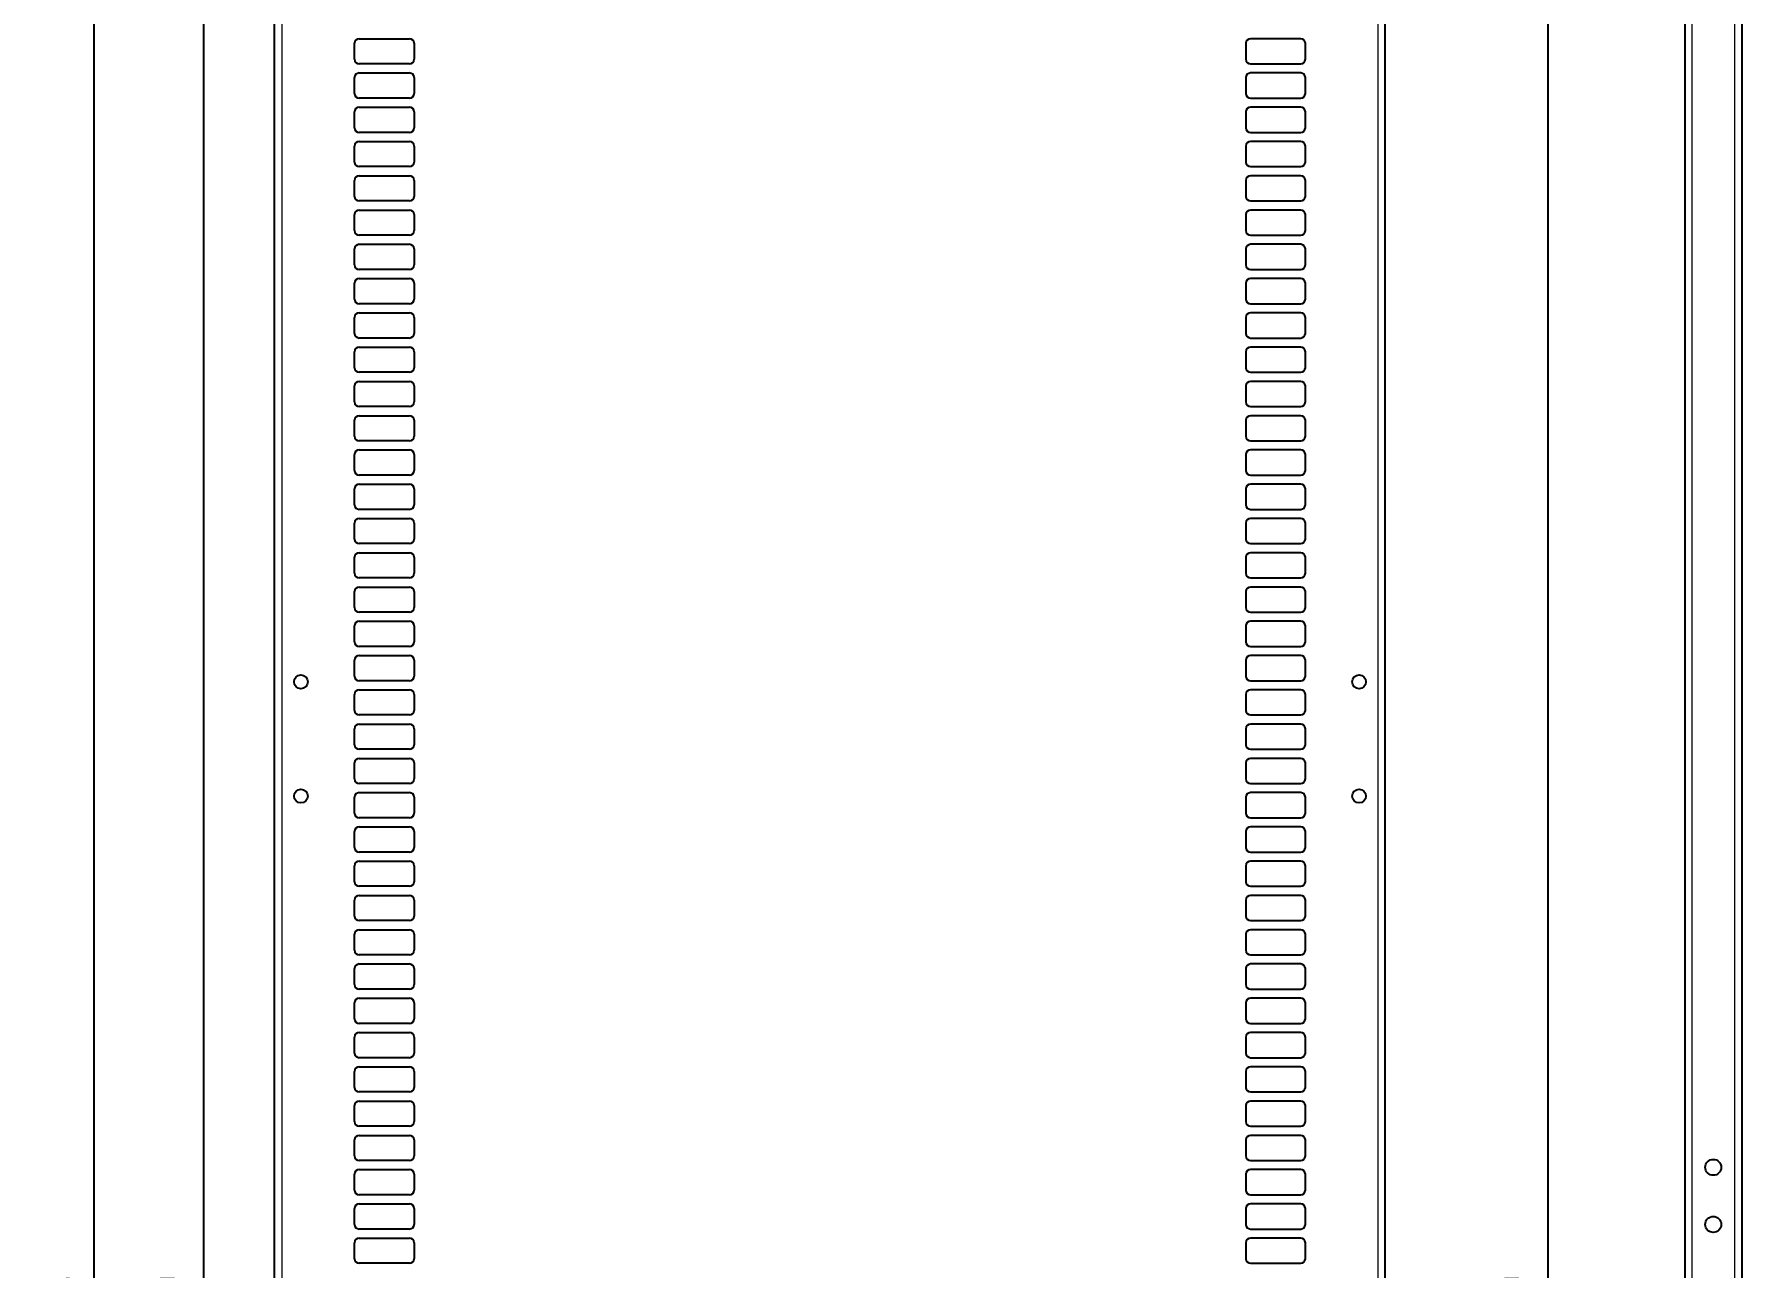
# Model space of a CAD drawing. Header units: millimetres. Extents: x -599 to 823, y -273 to 1990.
# Drawn here: x -599 to 149, y 902 to 1442 of the extents above; entities that cross this region are included whole.
import ezdxf

# ---------------------------------------------------------------- set-up
doc = ezdxf.new("R2010")
doc.units = ezdxf.units.MM
doc.layers.add('FORMAT', color=7, linetype='Continuous')
doc.styles.add('SLDTEXTSTYLE0', font='TXT', dxfattribs={"width": 0.75})
doc.dimstyles.new('SLDDIMSTYLE0', dxfattribs={"dimtxt": 20, "dimasz": 10, "dimexe": 0, "dimexo": 0.0625, "dimgap": 5, "dimtad": 2, "dimdec": 1, "dimrnd": 1e-09, "dimzin": 12, "dimdsep": 46, "dimtxsty": 'SLDTEXTSTYLE0', "dimsah": 1, "dimcen": 0.09, "dimadec": 0, "dimazin": 3, "dimtfac": 1, "dimtofl": 0, "dimtmove": 0, "dimatfit": 3, "dimfxl": 0, "dimfrac": 2, "dimtolj": 1, "dimtzin": 12, "dimarcsym": 0})

# ---------------------------------------------------------------- blocks, each defined once
blk = doc.blocks.new('_D')
at = {"layer": 'FORMAT'}
for p, q in [((-464.91, 1824.76), (-573.55, 1824.76)), ((-572.55, 1824.76), (-572.55, -58.26)), ((-464.91, -58.26), (-573.55, -58.26))]:
    blk.add_line(p, q, dxfattribs=at)
for points in [[(-572.55, 1824.76), (-574.09, 1814.76), (-571.01, 1814.76)], [(-572.55, -58.26), (-571.01, -48.26), (-574.09, -48.26)]]:
    blk.add_solid(points, dxfattribs=at)
at = {"layer": 'FORMAT', "insert": (-598.33, 853.69), "char_height": 20, "attachment_point": 1, "rotation": 90, "style": 'SLDTEXTSTYLE0'}
blk.add_mtext('1883', dxfattribs=at)
blk = doc.blocks.new('_D_2')
at = {"layer": 'FORMAT'}
for p, q in [((-18.89, 1733.25), (64.75, 1733.25)), ((63.75, 1733.25), (63.75, 33.25)), ((-18.89, 33.25), (64.75, 33.25))]:
    blk.add_line(p, q, dxfattribs=at)
for points in [[(63.75, 1733.25), (62.21, 1723.25), (65.29, 1723.25)], [(63.75, 33.25), (65.29, 43.25), (62.21, 43.25)]]:
    blk.add_solid(points, dxfattribs=at)
at = {"layer": 'FORMAT', "insert": (37.97, 853.69), "char_height": 20, "attachment_point": 1, "rotation": 90, "style": 'SLDTEXTSTYLE0'}
blk.add_mtext('1700', dxfattribs=at)
blk = doc.blocks.new('_D_5')
at = {"layer": 'FORMAT'}
for p, q in [((-478.41, 1808.25), (-525.55, 1808.25)), ((-524.55, 1808.25), (-524.55, -41.75)), ((-478.41, -41.75), (-525.55, -41.75))]:
    blk.add_line(p, q, dxfattribs=at)
for points in [[(-524.55, 1808.25), (-526.09, 1798.25), (-523.01, 1798.25)], [(-524.55, -41.75), (-523.01, -31.75), (-526.09, -31.75)]]:
    blk.add_solid(points, dxfattribs=at)
at = {"layer": 'FORMAT', "insert": (-550.33, 853.69), "char_height": 20, "attachment_point": 1, "rotation": 90, "style": 'SLDTEXTSTYLE0'}
blk.add_mtext('1850', dxfattribs=at)

msp = doc.modelspace()

# ---------------------------------------------------------------- linework, layer by layer
at = {"color": 7, "linetype": 'Continuous', "lineweight": 25}
for p, q in [((-493.4, -58.25), (-493.4, 1824.75)), ((-7.4, -58.25), (-7.4, 1824.75)), ((148.6, 1824.75), (148.6, -46.87)), ((123.6, 1795.55), (123.6, -39.25)), ((-458.4, 1430.75), (-458.4, 1437.75)), ((-456.4, 1439.75), (-434.4, 1439.75)), ((-432.4, 1437.75), (-432.4, 1430.75)), ((-68.4, 1437.75), (-68.4, 1430.75)), ((-44.4, 1439.75), (-66.4, 1439.75)), ((-42.4, 1430.75), (-42.4, 1437.75)), ((-434.4, 1428.75), (-456.4, 1428.75)), ((-66.4, 1428.75), (-44.4, 1428.75)), ((-458.4, 1415.75), (-458.4, 1422.75)), ((-456.4, 1424.75), (-434.4, 1424.75)), ((-432.4, 1422.75), (-432.4, 1415.75)), ((-68.4, 1422.75), (-68.4, 1415.75)), ((-44.4, 1424.75), (-66.4, 1424.75)), ((-42.4, 1415.75), (-42.4, 1422.75)), ((-434.4, 1413.75), (-456.4, 1413.75)), ((-66.4, 1413.75), (-44.4, 1413.75)), ((-458.4, 1400.75), (-458.4, 1407.75)), ((-456.4, 1409.75), (-434.4, 1409.75)), ((-432.4, 1407.75), (-432.4, 1400.75)), ((-68.4, 1407.75), (-68.4, 1400.75)), ((-44.4, 1409.75), (-66.4, 1409.75)), ((-42.4, 1400.75), (-42.4, 1407.75)), ((-434.4, 1398.75), (-456.4, 1398.75)), ((-66.4, 1398.75), (-44.4, 1398.75)), ((-458.4, 1385.75), (-458.4, 1392.75)), ((-456.4, 1394.75), (-434.4, 1394.75)), ((-432.4, 1392.75), (-432.4, 1385.75)), ((-68.4, 1392.75), (-68.4, 1385.75)), ((-44.4, 1394.75), (-66.4, 1394.75)), ((-42.4, 1385.75), (-42.4, 1392.75)), ((-434.4, 1383.75), (-456.4, 1383.75)), ((-66.4, 1383.75), (-44.4, 1383.75)), ((-458.4, 1370.75), (-458.4, 1377.75)), ((-456.4, 1379.75), (-434.4, 1379.75)), ((-432.4, 1377.75), (-432.4, 1370.75)), ((-68.4, 1377.75), (-68.4, 1370.75)), ((-44.4, 1379.75), (-66.4, 1379.75)), ((-42.4, 1370.75), (-42.4, 1377.75)), ((-434.4, 1368.75), (-456.4, 1368.75)), ((-66.4, 1368.75), (-44.4, 1368.75)), ((-458.4, 1355.75), (-458.4, 1362.75)), ((-456.4, 1364.75), (-434.4, 1364.75)), ((-432.4, 1362.75), (-432.4, 1355.75)), ((-68.4, 1362.75), (-68.4, 1355.75)), ((-44.4, 1364.75), (-66.4, 1364.75)), ((-42.4, 1355.75), (-42.4, 1362.75)), ((-434.4, 1353.75), (-456.4, 1353.75)), ((-66.4, 1353.75), (-44.4, 1353.75)), ((-458.4, 1340.75), (-458.4, 1347.75)), ((-456.4, 1349.75), (-434.4, 1349.75)), ((-432.4, 1347.75), (-432.4, 1340.75)), ((-68.4, 1347.75), (-68.4, 1340.75)), ((-44.4, 1349.75), (-66.4, 1349.75)), ((-42.4, 1340.75), (-42.4, 1347.75)), ((-434.4, 1338.75), (-456.4, 1338.75)), ((-66.4, 1338.75), (-44.4, 1338.75)), ((-458.4, 1325.75), (-458.4, 1332.75)), ((-456.4, 1334.75), (-434.4, 1334.75)), ((-432.4, 1332.75), (-432.4, 1325.75)), ((-68.4, 1332.75), (-68.4, 1325.75)), ((-44.4, 1334.75), (-66.4, 1334.75)), ((-42.4, 1325.75), (-42.4, 1332.75)), ((-434.4, 1323.75), (-456.4, 1323.75)), ((-66.4, 1323.75), (-44.4, 1323.75)), ((-458.4, 1310.75), (-458.4, 1317.75)), ((-456.4, 1319.75), (-434.4, 1319.75)), ((-432.4, 1317.75), (-432.4, 1310.75)), ((-68.4, 1317.75), (-68.4, 1310.75)), ((-44.4, 1319.75), (-66.4, 1319.75)), ((-42.4, 1310.75), (-42.4, 1317.75)), ((-434.4, 1308.75), (-456.4, 1308.75)), ((-66.4, 1308.75), (-44.4, 1308.75)), ((-458.4, 1295.75), (-458.4, 1302.75)), ((-456.4, 1304.75), (-434.4, 1304.75)), ((-432.4, 1302.75), (-432.4, 1295.75)), ((-68.4, 1302.75), (-68.4, 1295.75)), ((-44.4, 1304.75), (-66.4, 1304.75)), ((-42.4, 1295.75), (-42.4, 1302.75)), ((-434.4, 1293.75), (-456.4, 1293.75)), ((-66.4, 1293.75), (-44.4, 1293.75)), ((-458.4, 1280.75), (-458.4, 1287.75)), ((-456.4, 1289.75), (-434.4, 1289.75)), ((-432.4, 1287.75), (-432.4, 1280.75)), ((-68.4, 1287.75), (-68.4, 1280.75)), ((-44.4, 1289.75), (-66.4, 1289.75)), ((-42.4, 1280.75), (-42.4, 1287.75)), ((-434.4, 1278.75), (-456.4, 1278.75)), ((-66.4, 1278.75), (-44.4, 1278.75)), ((-458.4, 1265.75), (-458.4, 1272.75)), ((-456.4, 1274.75), (-434.4, 1274.75)), ((-432.4, 1272.75), (-432.4, 1265.75)), ((-68.4, 1272.75), (-68.4, 1265.75)), ((-44.4, 1274.75), (-66.4, 1274.75)), ((-42.4, 1265.75), (-42.4, 1272.75)), ((-434.4, 1263.75), (-456.4, 1263.75)), ((-66.4, 1263.75), (-44.4, 1263.75)), ((-458.4, 1250.75), (-458.4, 1257.75)), ((-456.4, 1259.75), (-434.4, 1259.75)), ((-432.4, 1257.75), (-432.4, 1250.75)), ((-68.4, 1257.75), (-68.4, 1250.75)), ((-44.4, 1259.75), (-66.4, 1259.75)), ((-42.4, 1250.75), (-42.4, 1257.75)), ((-434.4, 1248.75), (-456.4, 1248.75)), ((-66.4, 1248.75), (-44.4, 1248.75)), ((-458.4, 1235.75), (-458.4, 1242.75)), ((-456.4, 1244.75), (-434.4, 1244.75)), ((-432.4, 1242.75), (-432.4, 1235.75)), ((-68.4, 1242.75), (-68.4, 1235.75)), ((-44.4, 1244.75), (-66.4, 1244.75)), ((-42.4, 1235.75), (-42.4, 1242.75)), ((-434.4, 1233.75), (-456.4, 1233.75)), ((-66.4, 1233.75), (-44.4, 1233.75)), ((-458.4, 1220.75), (-458.4, 1227.75)), ((-456.4, 1229.75), (-434.4, 1229.75)), ((-432.4, 1227.75), (-432.4, 1220.75)), ((-68.4, 1227.75), (-68.4, 1220.75)), ((-44.4, 1229.75), (-66.4, 1229.75)), ((-42.4, 1220.75), (-42.4, 1227.75)), ((-434.4, 1218.75), (-456.4, 1218.75)), ((-66.4, 1218.75), (-44.4, 1218.75)), ((-458.4, 1205.75), (-458.4, 1212.75)), ((-456.4, 1214.75), (-434.4, 1214.75)), ((-432.4, 1212.75), (-432.4, 1205.75)), ((-68.4, 1212.75), (-68.4, 1205.75)), ((-44.4, 1214.75), (-66.4, 1214.75)), ((-42.4, 1205.75), (-42.4, 1212.75)), ((-434.4, 1203.75), (-456.4, 1203.75)), ((-66.4, 1203.75), (-44.4, 1203.75)), ((-458.4, 1190.75), (-458.4, 1197.75)), ((-456.4, 1199.75), (-434.4, 1199.75)), ((-432.4, 1197.75), (-432.4, 1190.75)), ((-68.4, 1197.75), (-68.4, 1190.75)), ((-44.4, 1199.75), (-66.4, 1199.75)), ((-42.4, 1190.75), (-42.4, 1197.75)), ((-434.4, 1188.75), (-456.4, 1188.75)), ((-66.4, 1188.75), (-44.4, 1188.75)), ((-458.4, 1175.75), (-458.4, 1182.75)), ((-456.4, 1184.75), (-434.4, 1184.75)), ((-432.4, 1182.75), (-432.4, 1175.75)), ((-68.4, 1182.75), (-68.4, 1175.75)), ((-44.4, 1184.75), (-66.4, 1184.75)), ((-42.4, 1175.75), (-42.4, 1182.75)), ((-434.4, 1173.75), (-456.4, 1173.75)), ((-66.4, 1173.75), (-44.4, 1173.75)), ((-458.4, 1160.75), (-458.4, 1167.75)), ((-456.4, 1169.75), (-434.4, 1169.75)), ((-432.4, 1167.75), (-432.4, 1160.75)), ((-68.4, 1167.75), (-68.4, 1160.75)), ((-44.4, 1169.75), (-66.4, 1169.75)), ((-42.4, 1160.75), (-42.4, 1167.75)), ((-434.4, 1158.75), (-456.4, 1158.75)), ((-66.4, 1158.75), (-44.4, 1158.75)), ((-458.4, 1145.75), (-458.4, 1152.75)), ((-456.4, 1154.75), (-434.4, 1154.75)), ((-432.4, 1152.75), (-432.4, 1145.75)), ((-68.4, 1152.75), (-68.4, 1145.75)), ((-44.4, 1154.75), (-66.4, 1154.75)), ((-42.4, 1145.75), (-42.4, 1152.75)), ((-434.4, 1143.75), (-456.4, 1143.75)), ((-66.4, 1143.75), (-44.4, 1143.75)), ((-458.4, 1130.75), (-458.4, 1137.75)), ((-456.4, 1139.75), (-434.4, 1139.75)), ((-432.4, 1137.75), (-432.4, 1130.75)), ((-68.4, 1137.75), (-68.4, 1130.75)), ((-44.4, 1139.75), (-66.4, 1139.75)), ((-42.4, 1130.75), (-42.4, 1137.75)), ((-434.4, 1128.75), (-456.4, 1128.75)), ((-66.4, 1128.75), (-44.4, 1128.75)), ((-458.4, 1115.75), (-458.4, 1122.75)), ((-456.4, 1124.75), (-434.4, 1124.75)), ((-432.4, 1122.75), (-432.4, 1115.75)), ((-68.4, 1122.75), (-68.4, 1115.75)), ((-44.4, 1124.75), (-66.4, 1124.75)), ((-42.4, 1115.75), (-42.4, 1122.75)), ((-434.4, 1113.75), (-456.4, 1113.75)), ((-66.4, 1113.75), (-44.4, 1113.75)), ((-458.4, 1100.75), (-458.4, 1107.75)), ((-456.4, 1109.75), (-434.4, 1109.75)), ((-432.4, 1107.75), (-432.4, 1100.75)), ((-68.4, 1107.75), (-68.4, 1100.75)), ((-44.4, 1109.75), (-66.4, 1109.75)), ((-42.4, 1100.75), (-42.4, 1107.75)), ((-434.4, 1098.75), (-456.4, 1098.75)), ((-66.4, 1098.75), (-44.4, 1098.75)), ((-458.4, 1085.75), (-458.4, 1092.75)), ((-456.4, 1094.75), (-434.4, 1094.75)), ((-432.4, 1092.75), (-432.4, 1085.75)), ((-68.4, 1092.75), (-68.4, 1085.75)), ((-44.4, 1094.75), (-66.4, 1094.75)), ((-42.4, 1085.75), (-42.4, 1092.75)), ((-434.4, 1083.75), (-456.4, 1083.75)), ((-66.4, 1083.75), (-44.4, 1083.75)), ((-458.4, 1070.75), (-458.4, 1077.75)), ((-456.4, 1079.75), (-434.4, 1079.75)), ((-432.4, 1077.75), (-432.4, 1070.75)), ((-68.4, 1077.75), (-68.4, 1070.75)), ((-44.4, 1079.75), (-66.4, 1079.75)), ((-42.4, 1070.75), (-42.4, 1077.75)), ((-434.4, 1068.75), (-456.4, 1068.75)), ((-66.4, 1068.75), (-44.4, 1068.75)), ((-458.4, 1055.75), (-458.4, 1062.75)), ((-456.4, 1064.75), (-434.4, 1064.75)), ((-432.4, 1062.75), (-432.4, 1055.75)), ((-68.4, 1062.75), (-68.4, 1055.75)), ((-44.4, 1064.75), (-66.4, 1064.75)), ((-42.4, 1055.75), (-42.4, 1062.75)), ((-434.4, 1053.75), (-456.4, 1053.75)), ((-66.4, 1053.75), (-44.4, 1053.75)), ((-458.4, 1040.75), (-458.4, 1047.75)), ((-456.4, 1049.75), (-434.4, 1049.75)), ((-432.4, 1047.75), (-432.4, 1040.75)), ((-68.4, 1047.75), (-68.4, 1040.75)), ((-44.4, 1049.75), (-66.4, 1049.75)), ((-42.4, 1040.75), (-42.4, 1047.75)), ((-434.4, 1038.75), (-456.4, 1038.75)), ((-66.4, 1038.75), (-44.4, 1038.75)), ((-458.4, 1025.75), (-458.4, 1032.75)), ((-456.4, 1034.75), (-434.4, 1034.75)), ((-432.4, 1032.75), (-432.4, 1025.75)), ((-68.4, 1032.75), (-68.4, 1025.75)), ((-44.4, 1034.75), (-66.4, 1034.75)), ((-42.4, 1025.75), (-42.4, 1032.75)), ((-434.4, 1023.75), (-456.4, 1023.75)), ((-66.4, 1023.75), (-44.4, 1023.75)), ((-458.4, 1010.75), (-458.4, 1017.75)), ((-456.4, 1019.75), (-434.4, 1019.75)), ((-432.4, 1017.75), (-432.4, 1010.75)), ((-68.4, 1017.75), (-68.4, 1010.75)), ((-44.4, 1019.75), (-66.4, 1019.75)), ((-42.4, 1010.75), (-42.4, 1017.75)), ((-458.4, 995.75), (-458.4, 1002.75)), ((-434.4, 1008.75), (-456.4, 1008.75)), ((-456.4, 1004.75), (-434.4, 1004.75)), ((-432.4, 1002.75), (-432.4, 995.75)), ((-68.4, 1002.75), (-68.4, 995.75)), ((-66.4, 1008.75), (-44.4, 1008.75)), ((-44.4, 1004.75), (-66.4, 1004.75)), ((-42.4, 995.75), (-42.4, 1002.75)), ((-458.4, 980.75), (-458.4, 987.75)), ((-434.4, 993.75), (-456.4, 993.75)), ((-456.4, 989.75), (-434.4, 989.75)), ((-432.4, 987.75), (-432.4, 980.75)), ((-68.4, 987.75), (-68.4, 980.75)), ((-66.4, 993.75), (-44.4, 993.75)), ((-44.4, 989.75), (-66.4, 989.75)), ((-42.4, 980.75), (-42.4, 987.75)), ((-458.4, 965.75), (-458.4, 972.75)), ((-434.4, 978.75), (-456.4, 978.75)), ((-456.4, 974.75), (-434.4, 974.75)), ((-432.4, 972.75), (-432.4, 965.75)), ((-68.4, 972.75), (-68.4, 965.75)), ((-66.4, 978.75), (-44.4, 978.75)), ((-44.4, 974.75), (-66.4, 974.75)), ((-42.4, 965.75), (-42.4, 972.75)), ((-458.4, 950.75), (-458.4, 957.75)), ((-434.4, 963.75), (-456.4, 963.75)), ((-456.4, 959.75), (-434.4, 959.75)), ((-432.4, 957.75), (-432.4, 950.75)), ((-68.4, 957.75), (-68.4, 950.75)), ((-66.4, 963.75), (-44.4, 963.75)), ((-44.4, 959.75), (-66.4, 959.75)), ((-42.4, 950.75), (-42.4, 957.75)), ((-458.4, 935.75), (-458.4, 942.75)), ((-434.4, 948.75), (-456.4, 948.75)), ((-456.4, 944.75), (-434.4, 944.75)), ((-432.4, 942.75), (-432.4, 935.75)), ((-68.4, 942.75), (-68.4, 935.75)), ((-66.4, 948.75), (-44.4, 948.75)), ((-44.4, 944.75), (-66.4, 944.75)), ((-42.4, 935.75), (-42.4, 942.75)), ((-458.4, 920.75), (-458.4, 927.75)), ((-434.4, 933.75), (-456.4, 933.75)), ((-456.4, 929.75), (-434.4, 929.75)), ((-432.4, 927.75), (-432.4, 920.75)), ((-68.4, 927.75), (-68.4, 920.75)), ((-66.4, 933.75), (-44.4, 933.75)), ((-44.4, 929.75), (-66.4, 929.75)), ((-42.4, 920.75), (-42.4, 927.75)), ((-458.4, 905.75), (-458.4, 912.75)), ((-434.4, 918.75), (-456.4, 918.75)), ((-456.4, 914.75), (-434.4, 914.75)), ((-432.4, 912.75), (-432.4, 905.75)), ((-68.4, 912.75), (-68.4, 905.75)), ((-66.4, 918.75), (-44.4, 918.75)), ((-44.4, 914.75), (-66.4, 914.75)), ((-42.4, 905.75), (-42.4, 912.75)), ((-434.4, 903.75), (-456.4, 903.75)), ((-66.4, 903.75), (-44.4, 903.75))]:
    msp.add_line(p, q, dxfattribs=at)
at = {"color": 8, "linetype": 'Continuous', "lineweight": 18}
for p, q in [((-490.3, 1824.75), (-490.3, -58.25)), ((-10.5, -58.25), (-10.5, 1824.75)), ((126.7, 1824.75), (126.7, -34.63)), ((145.5, -49.77), (145.5, 1824.75))]:
    msp.add_line(p, q, dxfattribs=at)
at = {"color": 7, "linetype": 'Continuous', "lineweight": 25}
for centre, radius in [((-481.9, 1158.25), 3), ((-18.9, 1158.25), 3), ((-481.9, 1108.25), 3), ((-18.9, 1108.25), 3), ((136.1, 945.75), 3.5), ((136.1, 920.75), 3.5)]:
    msp.add_circle(centre, radius, dxfattribs=at)
for centre, start, end in [((-456.4, 1437.75), 90, 180), ((-434.4, 1437.75), 0, 90), ((-66.4, 1437.75), 90, 180), ((-44.4, 1437.75), 0, 90), ((-456.4, 1430.75), 180, 270), ((-434.4, 1430.75), 270, 360), ((-66.4, 1430.75), 180, 270), ((-44.4, 1430.75), 270, 0), ((-456.4, 1422.75), 90, 180), ((-434.4, 1422.75), 0, 90), ((-66.4, 1422.75), 90, 180), ((-44.4, 1422.75), 0, 90), ((-456.4, 1415.75), 180, 270), ((-434.4, 1415.75), 270, 360), ((-66.4, 1415.75), 180, 270), ((-44.4, 1415.75), 270, 0), ((-456.4, 1407.75), 90, 180), ((-434.4, 1407.75), 0, 90), ((-66.4, 1407.75), 90, 180), ((-44.4, 1407.75), 0, 90), ((-456.4, 1400.75), 180, 270), ((-434.4, 1400.75), 270, 360), ((-66.4, 1400.75), 180, 270), ((-44.4, 1400.75), 270, 0), ((-456.4, 1392.75), 90, 180), ((-434.4, 1392.75), 0, 90), ((-66.4, 1392.75), 90, 180), ((-44.4, 1392.75), 0, 90), ((-456.4, 1385.75), 180, 270), ((-434.4, 1385.75), 270, 360), ((-66.4, 1385.75), 180, 270), ((-44.4, 1385.75), 270, 0), ((-456.4, 1377.75), 90, 180), ((-434.4, 1377.75), 0, 90), ((-66.4, 1377.75), 90, 180), ((-44.4, 1377.75), 0, 90), ((-456.4, 1370.75), 180, 270), ((-434.4, 1370.75), 270, 0), ((-66.4, 1370.75), 180, 270), ((-44.4, 1370.75), 270, 0), ((-456.4, 1362.75), 90, 180), ((-434.4, 1362.75), 0, 90), ((-66.4, 1362.75), 90, 180), ((-44.4, 1362.75), 0, 90), ((-456.4, 1355.75), 180, 270), ((-434.4, 1355.75), 270, 0), ((-66.4, 1355.75), 180, 270), ((-44.4, 1355.75), 270, 0), ((-456.4, 1347.75), 90, 180), ((-434.4, 1347.75), 0, 90), ((-66.4, 1347.75), 90, 180), ((-44.4, 1347.75), 0, 90), ((-456.4, 1340.75), 180, 270), ((-434.4, 1340.75), 270, 0), ((-66.4, 1340.75), 180, 270), ((-44.4, 1340.75), 270, 0), ((-456.4, 1332.75), 90, 180), ((-434.4, 1332.75), 0, 90), ((-66.4, 1332.75), 90, 180), ((-44.4, 1332.75), 0, 90), ((-456.4, 1325.75), 180, 270), ((-434.4, 1325.75), 270, 0), ((-66.4, 1325.75), 180, 270), ((-44.4, 1325.75), 270, 0), ((-456.4, 1317.75), 90, 180), ((-434.4, 1317.75), 0, 90), ((-66.4, 1317.75), 90, 180), ((-44.4, 1317.75), 0, 90), ((-456.4, 1310.75), 180, 270), ((-434.4, 1310.75), 270, 0), ((-66.4, 1310.75), 180, 270), ((-44.4, 1310.75), 270, 0), ((-456.4, 1302.75), 90, 180), ((-434.4, 1302.75), 0, 90), ((-66.4, 1302.75), 90, 180), ((-44.4, 1302.75), 0, 90), ((-456.4, 1295.75), 180, 270), ((-434.4, 1295.75), 270, 0), ((-66.4, 1295.75), 180, 270), ((-44.4, 1295.75), 270, 0), ((-456.4, 1287.75), 90, 180), ((-434.4, 1287.75), 0, 90), ((-66.4, 1287.75), 90, 180), ((-44.4, 1287.75), 0, 90), ((-456.4, 1280.75), 180, 270), ((-434.4, 1280.75), 270, 0), ((-66.4, 1280.75), 180, 270), ((-44.4, 1280.75), 270, 0), ((-456.4, 1272.75), 90, 180), ((-434.4, 1272.75), 0, 90), ((-66.4, 1272.75), 90, 180), ((-44.4, 1272.75), 0, 90), ((-456.4, 1265.75), 180, 270), ((-434.4, 1265.75), 270, 0), ((-66.4, 1265.75), 180, 270), ((-44.4, 1265.75), 270, 0), ((-456.4, 1257.75), 90, 180), ((-434.4, 1257.75), 0, 90), ((-66.4, 1257.75), 90, 180), ((-44.4, 1257.75), 0, 90), ((-456.4, 1250.75), 180, 270), ((-434.4, 1250.75), 270, 0), ((-66.4, 1250.75), 180, 270), ((-44.4, 1250.75), 270, 0), ((-456.4, 1242.75), 90, 180), ((-434.4, 1242.75), 0, 90), ((-66.4, 1242.75), 90, 180), ((-44.4, 1242.75), 0, 90), ((-456.4, 1235.75), 180, 270), ((-434.4, 1235.75), 270, 0), ((-66.4, 1235.75), 180, 270), ((-44.4, 1235.75), 270, 0), ((-456.4, 1227.75), 90, 180), ((-434.4, 1227.75), 0, 90), ((-66.4, 1227.75), 90, 180), ((-44.4, 1227.75), 0, 90), ((-456.4, 1220.75), 180, 270), ((-434.4, 1220.75), 270, 0), ((-66.4, 1220.75), 180, 270), ((-44.4, 1220.75), 270, 0), ((-456.4, 1212.75), 90, 180), ((-434.4, 1212.75), 0, 90), ((-66.4, 1212.75), 90, 180), ((-44.4, 1212.75), 0, 90), ((-456.4, 1205.75), 180, 270), ((-434.4, 1205.75), 270, 0), ((-66.4, 1205.75), 180, 270), ((-44.4, 1205.75), 270, 0), ((-456.4, 1197.75), 90, 180), ((-434.4, 1197.75), 0, 90), ((-66.4, 1197.75), 90, 180), ((-44.4, 1197.75), 0, 90), ((-456.4, 1190.75), 180, 270), ((-434.4, 1190.75), 270, 0), ((-66.4, 1190.75), 180, 270), ((-44.4, 1190.75), 270, 0), ((-456.4, 1182.75), 90, 180), ((-434.4, 1182.75), 0, 90), ((-66.4, 1182.75), 90, 180), ((-44.4, 1182.75), 0, 90), ((-456.4, 1175.75), 180, 270), ((-434.4, 1175.75), 270, 0), ((-66.4, 1175.75), 180, 270), ((-44.4, 1175.75), 270, 0), ((-456.4, 1167.75), 90, 180), ((-434.4, 1167.75), 0, 90), ((-66.4, 1167.75), 90, 180), ((-44.4, 1167.75), 0, 90), ((-456.4, 1160.75), 180, 270), ((-434.4, 1160.75), 270, 0), ((-66.4, 1160.75), 180, 270), ((-44.4, 1160.75), 270, 0), ((-456.4, 1152.75), 90, 180), ((-434.4, 1152.75), 0, 90), ((-66.4, 1152.75), 90, 180), ((-44.4, 1152.75), 0, 90), ((-456.4, 1145.75), 180, 270), ((-434.4, 1145.75), 270, 0), ((-66.4, 1145.75), 180, 270), ((-44.4, 1145.75), 270, 0), ((-456.4, 1137.75), 90, 180), ((-434.4, 1137.75), 0, 90), ((-66.4, 1137.75), 90, 180), ((-44.4, 1137.75), 0, 90), ((-456.4, 1130.75), 180, 270), ((-434.4, 1130.75), 270, 0), ((-66.4, 1130.75), 180, 270), ((-44.4, 1130.75), 270, 0), ((-456.4, 1122.75), 90, 180), ((-434.4, 1122.75), 0, 90), ((-66.4, 1122.75), 90, 180), ((-44.4, 1122.75), 0, 90), ((-456.4, 1115.75), 180, 270), ((-434.4, 1115.75), 270, 0), ((-66.4, 1115.75), 180, 270), ((-44.4, 1115.75), 270, 0), ((-456.4, 1107.75), 90, 180), ((-434.4, 1107.75), 0, 90), ((-66.4, 1107.75), 90, 180), ((-44.4, 1107.75), 0, 90), ((-456.4, 1100.75), 180, 270), ((-434.4, 1100.75), 270, 0), ((-66.4, 1100.75), 180, 270), ((-44.4, 1100.75), 270, 0), ((-456.4, 1092.75), 90, 180), ((-434.4, 1092.75), 0, 90), ((-66.4, 1092.75), 90, 180), ((-44.4, 1092.75), 0, 90), ((-456.4, 1085.75), 180, 270), ((-434.4, 1085.75), 270, 0), ((-66.4, 1085.75), 180, 270), ((-44.4, 1085.75), 270, 0), ((-456.4, 1077.75), 90, 180), ((-434.4, 1077.75), 0, 90), ((-66.4, 1077.75), 90, 180), ((-44.4, 1077.75), 0, 90), ((-456.4, 1070.75), 180, 270), ((-434.4, 1070.75), 270, 0), ((-66.4, 1070.75), 180, 270), ((-44.4, 1070.75), 270, 0), ((-456.4, 1062.75), 90, 180), ((-434.4, 1062.75), 0, 90), ((-66.4, 1062.75), 90, 180), ((-44.4, 1062.75), 0, 90), ((-456.4, 1055.75), 180, 270), ((-434.4, 1055.75), 270, 0), ((-66.4, 1055.75), 180, 270), ((-44.4, 1055.75), 270, 0), ((-456.4, 1047.75), 90, 180), ((-434.4, 1047.75), 0, 90), ((-66.4, 1047.75), 90, 180), ((-44.4, 1047.75), 0, 90), ((-456.4, 1040.75), 180, 270), ((-434.4, 1040.75), 270, 0), ((-66.4, 1040.75), 180, 270), ((-44.4, 1040.75), 270, 0), ((-456.4, 1032.75), 90, 180), ((-434.4, 1032.75), 0, 90), ((-66.4, 1032.75), 90, 180), ((-44.4, 1032.75), 0, 90), ((-456.4, 1025.75), 180, 270), ((-434.4, 1025.75), 270, 0), ((-66.4, 1025.75), 180, 270), ((-44.4, 1025.75), 270, 0), ((-456.4, 1017.75), 90, 180), ((-434.4, 1017.75), 0, 90), ((-66.4, 1017.75), 90, 180), ((-44.4, 1017.75), 0, 90), ((-456.4, 1010.75), 180, 270), ((-434.4, 1010.75), 270, 0), ((-66.4, 1010.75), 180, 270), ((-44.4, 1010.75), 270, 0), ((-456.4, 1002.75), 90, 180), ((-434.4, 1002.75), 0, 90), ((-66.4, 1002.75), 90, 180), ((-44.4, 1002.75), 0, 90), ((-456.4, 995.75), 180, 270), ((-434.4, 995.75), 270, 360), ((-66.4, 995.75), 180, 270), ((-44.4, 995.75), 270, 0), ((-456.4, 987.75), 90, 180), ((-434.4, 987.75), 0, 90), ((-66.4, 987.75), 90, 180), ((-44.4, 987.75), 0, 90), ((-456.4, 980.75), 180, 270), ((-434.4, 980.75), 270, 360), ((-66.4, 980.75), 180, 270), ((-44.4, 980.75), 270, 0), ((-456.4, 972.75), 90, 180), ((-434.4, 972.75), 0, 90), ((-66.4, 972.75), 90, 180), ((-44.4, 972.75), 0, 90), ((-456.4, 965.75), 180, 270), ((-434.4, 965.75), 270, 0), ((-66.4, 965.75), 180, 270), ((-44.4, 965.75), 270, 0), ((-456.4, 957.75), 90, 180), ((-434.4, 957.75), 0, 90), ((-66.4, 957.75), 90, 180), ((-44.4, 957.75), 0, 90), ((-456.4, 950.75), 180, 270), ((-434.4, 950.75), 270, 360), ((-66.4, 950.75), 180, 270), ((-44.4, 950.75), 270, 0), ((-456.4, 942.75), 90, 180), ((-434.4, 942.75), 0, 90), ((-66.4, 942.75), 90, 180), ((-44.4, 942.75), 0, 90), ((-456.4, 935.75), 180, 270), ((-434.4, 935.75), 270, 0), ((-66.4, 935.75), 180, 270), ((-44.4, 935.75), 270, 0), ((-456.4, 927.75), 90, 180), ((-434.4, 927.75), 0, 90), ((-66.4, 927.75), 90, 180), ((-44.4, 927.75), 0, 90), ((-456.4, 920.75), 180, 270), ((-434.4, 920.75), 270, 0), ((-66.4, 920.75), 180, 270), ((-44.4, 920.75), 270, 0), ((-456.4, 912.75), 90, 180), ((-434.4, 912.75), 0, 90), ((-66.4, 912.75), 90, 180), ((-44.4, 912.75), 0, 90), ((-456.4, 905.75), 180, 270), ((-434.4, 905.75), 270, 0), ((-66.4, 905.75), 180, 270), ((-44.4, 905.75), 270, 0)]:
    msp.add_arc(centre, 2, start, end, dxfattribs=at)

# ---------------------------------------------------------------- dimensions: what is measured, and where the dimension line sits
at = {"layer": 'FORMAT'}
for base, p1, p2, picture, middle in [((-572.55, -58.26), (-464.9, 1824.76), (-464.9, -58.26), '_D', (-572.55, 883.25)), ((-524.55, -41.75), (-478.4, 1808.25), (-478.4, -41.75), '_D_5', (-524.55, 883.25)), ((63.75, 33.25), (-18.9, 1733.25), (-18.9, 33.25), '_D_2', (63.75, 883.25))]:
    dim = msp.add_linear_dim(base=base, p1=p1, p2=p2, angle=90, dimstyle='SLDDIMSTYLE0', dxfattribs=at)
    dim.commit()
    dim.dimension.update_dxf_attribs({"geometry": picture, "text_midpoint": middle, "dimtype": 160})

doc.saveas('drawing.dxf')
